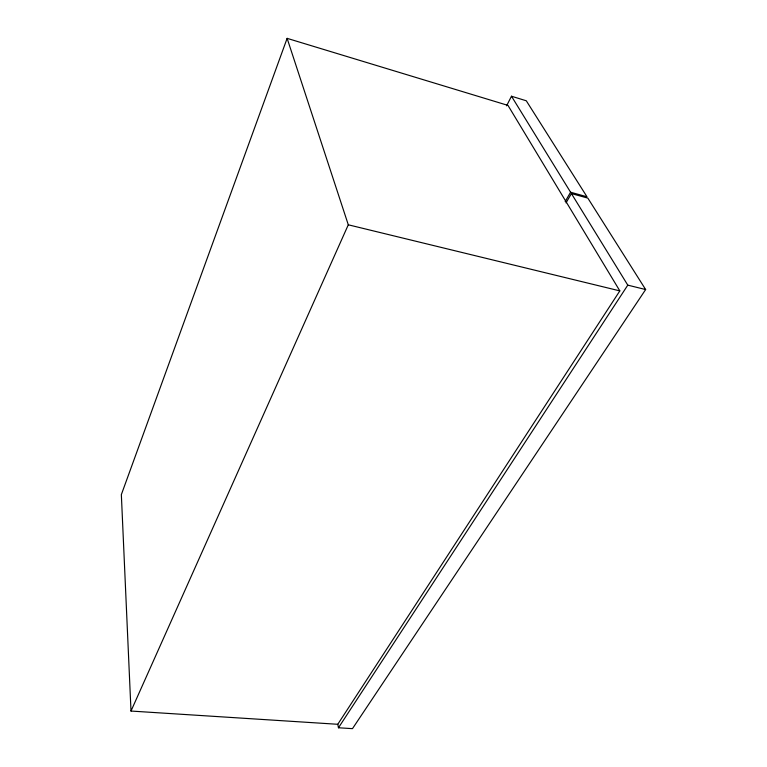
<?xml version="1.0" encoding="UTF-8"?>
<svg xmlns="http://www.w3.org/2000/svg" width="767" height="767" viewBox="0 0 767 767"><rect width="100%" height="100%" fill="white"/><g stroke="black" fill="none" stroke-linecap="round" stroke-linejoin="round"><path stroke-width="1.15" d="M287.126 38.35L121.349 494.61L131.004 711.047L337.777 724.288L619.832 290.885L507.984 105.405L287.126 38.35L348.295 224.798L131.004 711.047M506.594 105.827L511.484 96.23L526.287 100.784L586.985 196.774L570.581 192.229L511.484 96.23M565.183 201.558L570.581 192.229M566.017 202.881L571.415 193.572L587.838 198.116L645.651 289.543L352.475 728.65L338.468 727.768L337.777 724.249M338.468 727.768L627.78 285.142L571.415 193.572M348.295 224.798L619.832 290.885M627.78 285.142L645.651 289.543"/></g></svg>
